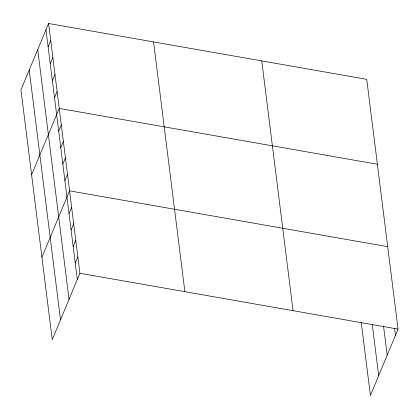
<?xml version="1.0" encoding="UTF-8"?>
<svg xmlns="http://www.w3.org/2000/svg" width="419" height="419" viewBox="0 0 419 419"><rect width="100%" height="100%" fill="white"/><g stroke="black" fill="none" stroke-linecap="round" stroke-linejoin="round"><path stroke-width="0.63" d="M48.588 23.495L20.95 89.891L52.255 339.662L79.893 273.267L48.588 23.495L366.745 79.338L398.05 329.109L370.412 395.505L361.272 322.588M48.117 46.724L50.715 40.481M50.249 63.709L52.846 57.466M52.375 80.694L54.973 74.451M54.501 97.679L57.104 91.436M31.593 174.812L59.231 108.421L377.388 164.258M58.697 131.147L61.3 124.904M60.765 147.635L63.363 141.386M62.829 164.117L65.432 157.874M64.898 180.605L67.496 174.356M41.926 257.24L69.564 190.844L387.716 246.681M69.03 213.575L71.628 207.326M71.099 230.057L73.697 223.814M73.163 246.54L75.76 240.297M75.231 263.027L77.829 256.784M79.893 273.267L398.05 329.109M394.578 328.376L395.452 335.352M383.532 326.034L387.187 355.202M372.24 324.296L378.676 375.654M261.749 60.912L293.059 310.678M153.579 41.926L184.884 291.697M45.99 29.744L77.295 279.51M37.726 49.589L69.03 299.36M29.215 70.041L60.519 319.812"/></g></svg>
